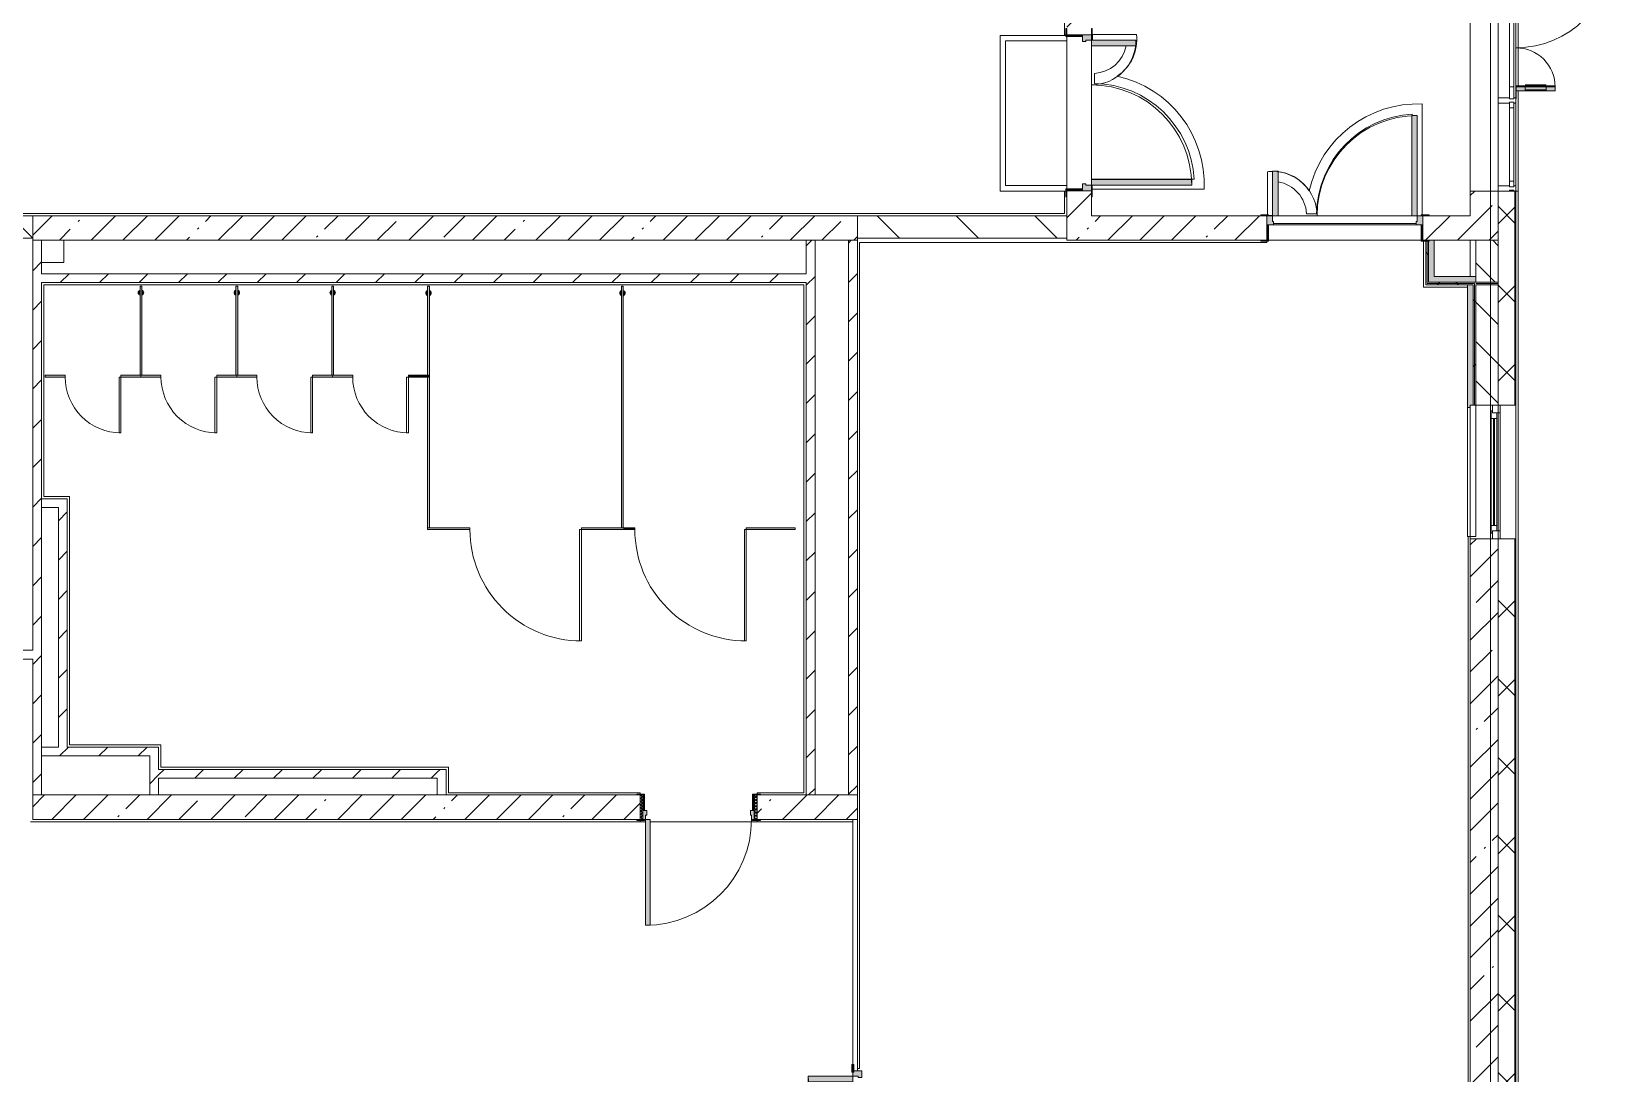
# Model space of a CAD drawing. Header units: millimetres. Extents: x -3724 to 231642, y -8553 to 29017.
# Drawn here: x 191624 to 205809, y 2900 to 12254 of the extents above; entities that cross this region are included whole.
import ezdxf

# ---------------------------------------------------------------- set-up
doc = ezdxf.new("R2010")
doc.units = ezdxf.units.MM
doc.linetypes.add('Осевая', pattern=[3175, 635, -476.25, 1587.5, -476.25])
for name, color, linetype, lineweight, true_color in [('A-DETL-GENF-5', 7, 'Continuous', 5, 0xaaaaaa), ('A-DETL-GENF-6', 7, 'Continuous', 5, 0xe2e2e2), ('A-DOOR-2', 7, 'Continuous', 5, 0xaaaaaa), ('A-DOOR-3', 7, 'Continuous', 5, 0xe2e2e2), ('A-DOOR-FRAM-3', 7, 'Continuous', 5, 0xe2e2e2), ('A-DOOR-FRAM-4', 7, 'Continuous', 5, 0xaaaaaa), ('A-FLOR-1', 7, 'Continuous', 5, 0xaaaaaa), ('A-GENM-2', 7, 'Continuous', 5, 0xe2ddcd), ('I-WALL-2', 7, 'Continuous', 9, 0xe7e7e7)]:
    doc.layers.add(name, color=color, linetype=linetype, lineweight=lineweight, true_color=true_color)
for name, color, linetype, lineweight in [('A-DOOR-4', 7, 'Continuous', 5), ('A-GENM-1', 7, 'Continuous', 5), ('A-GLAZ-2', 7, 'Continuous', 5), ('A-GLAZ-CWMG-2', 7, 'Continuous', 5), ('A-WALL', 7, 'Continuous', 9), ('A-WALL-3', 7, 'Continuous', 5), ('I-WALL-3', 7, 'Continuous', 5), ('Оси', 7, 'Continuous', 9), ('Оси-2', 7, 'Осевая', 9)]:
    doc.layers.add(name, color=color, linetype=linetype, lineweight=lineweight)
pattern_1 = [(45, (79704.28, 0), (-285.1231, 285.1231), []), (45, (79989.4, 0), (-285.1231, 285.1231), [504.031, -100.806, 16.764, -84.042])]
pattern_2 = [(45, (79704.28, 0), (-176.7767, 176.7767), [])]
pattern_3 = [(45, (79704.3, 0), (-530.33, 530.33), []), (135, (79704.3, 0), (-530.33, -530.33), [])]

# ---------------------------------------------------------------- blocks, each defined once
blk = doc.blocks.new('110_Дверь_СКБ_2Ст - Д-5_п_ Из игровой в коридор-32679362-1_3_1_птичка')
at = {"layer": 'A-DOOR-3'}
for points in [[(612, 110), (662, 110), (662, 1010), (612, 1010), (612, 907)], [(-638, 110), (-588, 110), (-591, 510), (-638, 506), (-638, 112)], [(698, -110), (712, -110), (712, 30), (698, 28)]]:
    blk.add_hatch(color=256, dxfattribs=at).paths.add_polyline_path(points)
h = blk.add_hatch(color=256, dxfattribs=at)
h.paths.add_polyline_path([(-672, 30), (-628, 30), (-628, 60), (-638, 60), (-638, 110), (-688, 110), (-688, 30)])
h.paths.add_polyline_path([(712, 30), (712, 110), (662, 109), (662, 60), (652, 60), (652, 30), (706, 30)])
at = {"layer": 'A-DOOR-FRAM-3'}
for points in [[(-681, 110), (-672, 112), (-672, 118), (-742, 118), (-742, 110), (-688, 110)], [(-672, -110), (-672, 30), (-688, 30), (-688, -110)], [(712, 110), (768, 110), (768, 118), (698, 118), (698, 110), (706, 110)], [(-672, -118), (-672, -110), (-742, -110), (-742, -118), (-688, -118)], [(698, -118), (768, -118), (763, -110), (698, -110), (698, -118)]]:
    blk.add_hatch(color=256, dxfattribs=at).paths.add_polyline_path(points)
at = {"layer": 'A-DOOR-2'}
for p, q in [((662, 1010), (612, 1010)), ((612, 1010), (612, 110)), ((662, 110), (662, 1010)), ((-638, 510), (-638, 110)), ((-588, 510), (-638, 510)), ((-588, 110), (-588, 510)), ((-638, 110), (-588, 110)), ((612, 110), (662, 110))]:
    blk.add_line(p, q, dxfattribs=at)
for centre, radius, start, end in [((662, 110), 900, 90, 180), ((-638, 110), 400, 360, 90)]:
    blk.add_arc(centre, radius, start, end, dxfattribs=at)
at = {"layer": 'A-DOOR-FRAM-4'}
for p, q in [((-672, 118), (-742, 118)), ((-742, 118), (-742, 110)), ((-742, 110), (-672, 110)), ((-638, 110), (-688, 110)), ((-688, 110), (-688, 30)), ((-688, 30), (-628, 30)), ((-672, 30), (-688, 30)), ((-688, 30), (-688, -110)), ((-672, 110), (-672, 118)), ((-672, -110), (-672, 30)), ((-638, 60), (-638, 110)), ((-628, 60), (-638, 60)), ((-628, 30), (-628, 60)), ((662, 60), (652, 60)), ((652, 60), (652, 30)), ((652, 30), (712, 30)), ((662, 110), (662, 60)), ((712, 110), (662, 110)), ((768, 118), (698, 118)), ((698, 118), (698, 110)), ((698, 110), (768, 110)), ((712, 30), (698, 30)), ((698, 30), (698, -110)), ((712, 30), (712, 110)), ((712, -110), (712, 30)), ((768, 110), (768, 118)), ((-672, -110), (-742, -110)), ((-742, -110), (-742, -118)), ((-742, -118), (-672, -118)), ((-688, -110), (-672, -110)), ((-672, -118), (-672, -110)), ((698, -110), (712, -110)), ((768, -110), (698, -110)), ((698, -110), (698, -118)), ((698, -118), (768, -118)), ((768, -118), (768, -110))]:
    blk.add_line(p, q, dxfattribs=at)
blk = doc.blocks.new('110_Дверь_СКБ_2Ст - Д-1_л_Лестничная клетка EIS60 2-32142534-1_3_1_птичка')
at = {"layer": 'A-DOOR-3'}
for points in [[(612, 1010), (612, 110), (662, 110), (662, 1010), (640, 1010)], [(-638, 510), (-638, 110), (-588, 110), (-588, 510)], [(712, 30), (697, 30), (700, -110), (712, -110), (712, 30)]]:
    blk.add_hatch(color=256, dxfattribs=at).paths.add_polyline_path(points)
h = blk.add_hatch(color=256, dxfattribs=at)
h.paths.add_polyline_path([(662, 110), (662, 60), (652, 60), (652, 30), (712, 33), (712, 110)])
h.paths.add_polyline_path([(-638, 110), (-688, 110), (-687, 30), (-628, 36), (-628, 60), (-638, 60), (-638, 105)])
at = {"layer": 'A-DOOR-FRAM-3'}
for points in [[(-696, 118), (-743, 118), (-743, 110), (-673, 110), (-673, 118), (-688, 118)], [(-673, 30), (-688, 30), (-687, -110), (-673, -110), (-673, -21)], [(728, 118), (697, 118), (697, 110), (767, 110), (767, 118), (730, 118)], [(-687, -110), (-743, -110), (-743, -118), (-673, -118), (-674, -110)], [(767, -110), (697, -110), (699, -118), (767, -118)]]:
    blk.add_hatch(color=256, dxfattribs=at).paths.add_polyline_path(points)
at = {"layer": 'A-DOOR-2'}
for p, q in [((662, 1010), (612, 1010)), ((612, 1010), (612, 110)), ((662, 110), (662, 1010)), ((-638, 510), (-638, 110)), ((-588, 510), (-638, 510)), ((-588, 110), (-588, 510)), ((-638, 110), (-588, 110)), ((612, 110), (662, 110))]:
    blk.add_line(p, q, dxfattribs=at)
for centre, radius, start, end in [((662, 110), 900, 90, 180), ((-638, 110), 400, 360, 90)]:
    blk.add_arc(centre, radius, start, end, dxfattribs=at)
at = {"layer": 'A-DOOR-FRAM-4'}
for p, q in [((-673, 118), (-743, 118)), ((-743, 118), (-743, 110)), ((-743, 110), (-673, 110)), ((-638, 110), (-688, 110)), ((-688, 110), (-688, 30)), ((-688, 30), (-628, 30)), ((-673, 30), (-688, 30)), ((-688, 30), (-688, -110)), ((-673, 110), (-673, 118)), ((-673, -110), (-673, 30)), ((-638, 60), (-638, 110)), ((-628, 60), (-638, 60)), ((-628, 30), (-628, 60)), ((662, 60), (652, 60)), ((652, 60), (652, 30)), ((652, 30), (712, 30)), ((662, 110), (662, 60)), ((712, 110), (662, 110)), ((767, 118), (697, 118)), ((697, 118), (697, 110)), ((697, 110), (767, 110)), ((712, 30), (697, 30)), ((697, 30), (697, -110)), ((712, 30), (712, 110)), ((712, -110), (712, 30)), ((767, 110), (767, 118)), ((-673, -110), (-743, -110)), ((-743, -110), (-743, -118)), ((-743, -118), (-673, -118)), ((-688, -110), (-673, -110)), ((-673, -118), (-673, -110)), ((697, -110), (712, -110)), ((767, -110), (697, -110)), ((697, -110), (697, -118)), ((697, -118), (767, -118)), ((767, -118), (767, -110))]:
    blk.add_line(p, q, dxfattribs=at)
blk = doc.blocks.new('120_Окно_СКБ_1Ст - 120_Окно_СКБ_1Ст 1200х2500_h_ с форточкой 3-24161067-1_3_1_птичка')
at = {"layer": 'A-GLAZ-2'}
for p, q in [((-600, -127), (-600, -57)), ((-600, -57), (-530, -57)), ((600, -57), (-600, -57)), ((-530, -127), (-600, -127)), ((-600, -127), (-550, -127)), ((-530, -127), (-550, -127)), ((-550, -127), (-550, -137)), ((-550, -137), (550, -137)), ((550, -137), (-550, -137)), ((-530, -57), (-530, -127)), ((530, -87), (-530, -87)), ((-530, -87), (-530, -127)), ((-480, -137), (-480, -87)), ((-480, -107), (480, -107)), ((480, -117), (-480, -117)), ((480, -137), (480, -87)), ((530, -127), (530, -57)), ((530, -57), (600, -57)), ((530, -127), (530, -87)), ((600, -127), (530, -127)), ((550, -127), (530, -127)), ((550, -127), (600, -127)), ((550, -137), (550, -127)), ((600, -57), (600, -127))]:
    blk.add_line(p, q, dxfattribs=at)
blk = doc.blocks.new('PNS_Панель прямоугольная - Нр_Стекло - 40мм-24160822-1_3_1_птичка')
at = {"layer": 'A-GLAZ-2'}
for p, q in [((-380, 0), (-380, 40)), ((-380, 40), (-330, 40)), ((-330, 40), (330, 40)), ((-330, 40), (-330, 0)), ((380, 40), (330, 40)), ((330, 40), (330, 0)), ((380, 0), (380, 40)), ((-330, 0), (-380, 0)), ((-330, 0), (330, 0)), ((330, 0), (380, 0))]:
    blk.add_line(p, q, dxfattribs=at)
blk = doc.blocks.new('Прямоугольный импост - Импост структурный с накладкой - 160мм-23689442-1_3_1_птичка')
at = {"layer": 'A-GLAZ-CWMG-2'}
for p, q in [((125081, 11610), (125081, 10870)), ((125238, 11610), (125238, 10870))]:
    blk.add_line(p, q, dxfattribs=at)
blk = doc.blocks.new('Дверь_Витражная_СКБ_2Ст - ВН-6-31912847-1_3_1_птичка')
at = {"layer": 'A-DETL-GENF-6'}
for points in [[(-643, -39), (-643, -370), (-598, -370), (-598, -20), (-643, -20)], [(562, -39), (562, -884), (607, -884), (607, -20), (562, -20)], [(607, -17), (607, -20), (705, -17)]]:
    blk.add_hatch(color=256, dxfattribs=at).paths.add_polyline_path(points)
at = {"layer": 'A-DETL-GENF-5'}
for p, q in [((-607, -20), (-715, -20)), ((-715, -20), (-607, -20)), ((-598, -20), (-643, -20)), ((-643, -370), (-643, -20)), ((-598, -20), (-643, -20)), ((-643, -20), (-643, -370)), ((-643, -100), (-598, -100)), ((-633, -290), (-633, -100)), ((-598, -370), (-598, -20)), ((-598, -370), (-598, -20)), ((-589, -290), (-589, -100)), ((553, -804), (553, -100)), ((562, -20), (607, -20)), ((562, -884), (562, -20)), ((562, -20), (562, -884)), ((607, -20), (562, -20)), ((607, -100), (562, -100)), ((597, -804), (597, -100)), ((607, -884), (607, -20)), ((607, -884), (607, -20)), ((607, -20), (715, -20)), ((607, -20), (715, -20)), ((-643, -290), (-598, -290)), ((-643, -370), (-598, -370)), ((-643, -370), (-598, -370)), ((607, -804), (562, -804)), ((607, -884), (562, -884)), ((562, -884), (607, -884))]:
    blk.add_line(p, q, dxfattribs=at)
at = {"layer": 'A-DOOR-2'}
for p, q in [((-715, 40), (-607, 40)), ((-715, 0), (-715, 40)), ((-607, 40), (-607, 0)), ((607, 40), (715, 40)), ((607, 0), (607, 40)), ((715, 40), (715, 0)), ((-607, 0), (-715, 0)), ((-607, -370), (-607, -20)), ((715, 0), (607, 0)), ((607, -884), (607, -20))]:
    blk.add_line(p, q, dxfattribs=at)
for centre, radius, start, end in [((-607, -20), 350, 270, 0), ((607, -20), 864, 180, 270)]:
    blk.add_arc(centre, radius, start, end, dxfattribs=at)
blk = doc.blocks.new('Прямоугольный импост - Импост структурный с накладкой - 160мм-23689444-1_3_1_птичка')
at = {"layer": 'A-GLAZ-CWMG-2'}
for p, q in [((125081, 13070), (125081, 11660)), ((125238, 13070), (125238, 11660)), ((125181, 12972), (125181, 11758)), ((125221, 12972), (125221, 11758))]:
    blk.add_line(p, q, dxfattribs=at)
blk = doc.blocks.new('Прямоугольный импост - Импост структурный с накладкой - 160мм-22960522-1_3_1_птичка')
at = {"layer": 'A-GLAZ-CWMG-2'}
for p, q in [((-25, 0), (-25, 17)), ((-25, 17), (25, 17)), ((25, 17), (25, 0)), ((-25, -140), (-25, -40)), ((25, -140), (-25, -140)), ((25, -40), (25, -140))]:
    blk.add_line(p, q, dxfattribs=at)
blk = doc.blocks.new('Прямоугольный импост - Импост структурный с накладкой - 160мм-18691766-1_3_1_птичка')
at = {"layer": 'A-GLAZ-CWMG-2'}
for p, q in [((0, 17), (-50, 17)), ((-50, 17), (-50, 0)), ((-10, -40), (-10, 0)), ((-10, 0), (0, 0)), ((0, 0), (0, 17)), ((-50, -40), (-50, -140)), ((-50, -140), (0, -140)), ((0, -40), (-10, -40)), ((0, -140), (0, -40))]:
    blk.add_line(p, q, dxfattribs=at)
blk = doc.blocks.new('110_Дверь_СКБ_2Ст - Д-5_п__в составе перегородки _не входит в спец__-32680960-1_3_1_птичка')
at = {"layer": 'A-DOOR-3'}
for points in [[(-638, 0), (-588, 0), (-588, 901), (-638, 901), (-638, 40)], [(612, 401), (612, 0), (662, 0), (662, 401)]]:
    blk.add_hatch(color=256, dxfattribs=at).paths.add_polyline_path(points)
h = blk.add_hatch(color=256, dxfattribs=at)
h.paths.add_polyline_path([(-688, 0), (-688, -79), (-628, -79), (-628, -49), (-638, -49), (-638, 0)])
h.paths.add_polyline_path([(652, -59), (652, -79), (712, -79), (712, 0), (662, 0), (662, -49), (652, -49)])
at = {"layer": 'A-DOOR-FRAM-3'}
for points in [[(-743, 0), (-672, 0), (-672, 8), (-743, 3)], [(698, 0), (768, 0), (768, 8), (698, 8)], [(-743, -9), (-688, -9), (-688, -1), (-743, -1)], [(712, -9), (768, -9), (768, -1), (712, -1)]]:
    blk.add_hatch(color=256, dxfattribs=at).paths.add_polyline_path(points)
at = {"layer": 'A-DOOR-2'}
for p, q in [((-638, 901), (-638, 0)), ((-588, 901), (-638, 901)), ((-588, 0), (-588, 901)), ((662, 401), (612, 401)), ((612, 401), (612, 0)), ((662, 0), (662, 401)), ((-638, 0), (-588, 0)), ((612, 0), (662, 0))]:
    blk.add_line(p, q, dxfattribs=at)
for centre, radius, start, end in [((-638, 0), 900, 0, 90), ((662, 0), 400, 90, 180)]:
    blk.add_arc(centre, radius, start, end, dxfattribs=at)
at = {"layer": 'A-DOOR-FRAM-4'}
for p, q in [((-672, 8), (-743, 8)), ((-743, 8), (-743, 0)), ((-743, 0), (-672, 0)), ((-638, 0), (-688, 0)), ((-688, 0), (-688, -79)), ((-672, 0), (-688, 0)), ((-688, 0), (-688, -1)), ((-672, 0), (-672, 8)), ((-672, -1), (-672, 0)), ((-638, -49), (-638, 0)), ((662, 0), (662, -49)), ((712, 0), (662, 0)), ((768, 8), (698, 8)), ((698, 8), (698, 0)), ((712, 0), (698, 0)), ((698, 0), (698, -1)), ((698, 0), (768, 0)), ((712, -79), (712, 0)), ((712, -1), (712, 0)), ((768, 0), (768, 8)), ((-672, -1), (-743, -1)), ((-743, -1), (-743, -9)), ((-743, -9), (-672, -9)), ((-688, -79), (-628, -79)), ((-688, -1), (-672, -1)), ((-672, -9), (-672, -1)), ((-628, -49), (-638, -49)), ((-628, -79), (-628, -49)), ((662, -49), (652, -49)), ((652, -49), (652, -79)), ((652, -79), (712, -79)), ((698, -1), (712, -1)), ((768, -1), (698, -1)), ((698, -1), (698, -9)), ((698, -9), (768, -9)), ((768, -9), (768, -1))]:
    blk.add_line(p, q, dxfattribs=at)
blk = doc.blocks.new('110_Дверь_СКБ_1Ст_Внутренняя1 - Д-7а_л__950x2100h_Туалет-V269-1_3_1_птичка')
at = {"layer": 'A-DOOR-2'}
h = blk.add_hatch(dxfattribs=at)
h.set_pattern_fill('FP_140', color=256, style=0, pattern_type=2)
h.set_pattern_definition([(135, (1776.41, 174.685), (-14.14214, -14.14214), []), (225, (1776.41, 174.685), (14.14214, -14.14214), [])])
h.paths.add_polyline_path([(537.5, 110), (512.5, 110), (512.5, -110), (537.5, -110)])
at = {"layer": 'A-DOOR-3'}
h = blk.add_hatch(color=256, dxfattribs=at)
h.paths.add_polyline_path([(487.5, 110), (487.5, 70), (477.5, 70), (477.5, 30), (512.5, 30), (512.5, 110), (497.5, 110)])
h.paths.add_polyline_path([(-472.5, 110), (-487.5, 110), (-483, 30), (-452.5, 30.3), (-452.5, 70), (-462.5, 70), (-462.5, 110)])
at = {"layer": 'A-DOOR-FRAM-3'}
for points in [[(447.5, 1060), (447.5, 110), (487.5, 112), (487.5, 1060)], [(-512.5, 118), (-542.5, 118), (-542.5, 110), (-472.5, 110), (-472.5, 118), (-492.5, 118)], [(-487.5, 30), (-487.5, -110), (-472.5, -110), (-472.5, 30), (-483, 30)], [(567.5, 118), (497.5, 118), (497.5, 110), (567.5, 110)], [(497.5, 30), (497.5, -110), (512.5, -110), (512.5, 30)], [(-542.5, -110), (-542.5, -118), (-472.5, -118), (-472.5, -110), (-512.5, -110)], [(567.5, -110), (497.5, -110), (497.5, -118), (567.5, -118)]]:
    blk.add_hatch(color=256, dxfattribs=at).paths.add_polyline_path(points)
at = {"layer": 'A-DOOR-FRAM-4'}
h = blk.add_hatch(dxfattribs=at)
h.set_pattern_fill('FP_141', color=256, style=0, pattern_type=2)
h.set_pattern_definition([(45, (-346.384, 174.685), (-14.1421, 14.1421), []), (135, (-346.384, 174.685), (-14.1421, -14.1421), [])])
h.paths.add_polyline_path([(-512.5, 110), (-512.5, -110), (-487.5, -110), (-487.5, 110)])
at = {"layer": 'A-DOOR-2'}
for p, q in [((487.5, 1060), (447.5, 1060)), ((447.5, 1060), (447.5, 110)), ((487.5, 110), (487.5, 1060)), ((447.5, 110), (487.5, 110))]:
    blk.add_line(p, q, dxfattribs=at)
blk.add_arc((487.5, 110), 950, 90, 180, dxfattribs=at)
at = {"layer": 'A-DOOR-FRAM-4'}
for p, q in [((-472.5, 118), (-542.5, 118)), ((-542.5, 118), (-542.5, 110)), ((-542.5, 110), (-472.5, 110)), ((-487.5, 110), (-512.5, 110)), ((-512.5, 110), (-512.5, -110)), ((-462.5, 110), (-487.5, 110)), ((-487.5, 110), (-487.5, 30)), ((-487.5, -110), (-487.5, 110)), ((-472.5, 110), (-487.5, 110)), ((-487.5, 110), (-487.5, 109)), ((-487.5, 109), (-472.5, 109)), ((-487.5, 30), (-452.5, 30)), ((-472.5, 30), (-487.5, 30)), ((-487.5, 30), (-487.5, -110)), ((-472.5, 110), (-472.5, 118)), ((-472.5, 109), (-472.5, 110)), ((-472.5, -110), (-472.5, 30)), ((-462.5, 70), (-462.5, 110)), ((-452.5, 70), (-462.5, 70)), ((-452.5, 30), (-452.5, 70)), ((487.5, 70), (477.5, 70)), ((477.5, 70), (477.5, 30)), ((477.5, 30), (512.5, 30)), ((487.5, 110), (487.5, 70)), ((512.5, 110), (487.5, 110)), ((567.5, 118), (497.5, 118)), ((497.5, 118), (497.5, 110)), ((512.5, 110), (497.5, 110)), ((497.5, 110), (497.5, 109)), ((497.5, 110), (567.5, 110)), ((497.5, 109), (512.5, 109)), ((512.5, 30), (497.5, 30)), ((497.5, 30), (497.5, -110)), ((512.5, 30), (512.5, 110)), ((537.5, 110), (512.5, 110)), ((512.5, 110), (512.5, -110)), ((512.5, 109), (512.5, 110)), ((512.5, -110), (512.5, 30)), ((537.5, -110), (537.5, 110)), ((567.5, 110), (567.5, 118)), ((-472.5, -110), (-542.5, -110)), ((-542.5, -110), (-542.5, -118)), ((-542.5, -118), (-472.5, -118)), ((-512.5, -110), (-487.5, -110)), ((-487.5, -110), (-472.5, -110)), ((-472.5, -118), (-472.5, -110)), ((497.5, -110), (512.5, -110)), ((567.5, -110), (497.5, -110)), ((497.5, -110), (497.5, -118)), ((497.5, -118), (567.5, -118)), ((512.5, -110), (537.5, -110)), ((567.5, -118), (567.5, -110))]:
    blk.add_line(p, q, dxfattribs=at)
blk = doc.blocks.new('131_Сантехническая перегородка_Дверь 5 - СД-1-30835617-1_3_1_птичка')
at = {"layer": 'A-GENM-2'}
for points in [[(250, 8), (70, 8), (70, -8), (250, -8)], [(750, 8), (750, -8), (930, -8), (930, 8), (839, 8)]]:
    blk.add_hatch(color=256, dxfattribs=at).paths.add_polyline_path(points)
at = {"layer": 'A-DOOR-4'}
for p, q in [((266, 508), (250, 508)), ((250, 8), (250, 508)), ((266, 8), (266, 508)), ((266, 8), (250, 8))]:
    blk.add_line(p, q, dxfattribs=at)
blk.add_arc((250, 8), 500, 360, 90, dxfattribs=at)
at = {"layer": 'A-GENM-1'}
for p, q in [((250, 8), (70, 8)), ((70, 8), (70, -8)), ((250, -8), (250, 8)), ((930, 8), (750, 8)), ((750, 8), (750, -8)), ((930, -8), (930, 8)), ((70, -8), (250, -8)), ((750, -8), (930, -8))]:
    blk.add_line(p, q, dxfattribs=at)
blk = doc.blocks.new('131_Сантехническая перегородка_Дверь 5 - СД-1-V270-1_3_1_птичка')
at = {"layer": 'A-GENM-2'}
for points in [[(250, 8), (78, 8), (78, -8), (250, -8)], [(922, 8), (750, 8), (750, -8), (930, -8), (930, 8)]]:
    blk.add_hatch(color=256, dxfattribs=at).paths.add_polyline_path(points)
at = {"layer": 'A-DOOR-4'}
for p, q in [((266, 508), (250, 508)), ((250, 8), (250, 508)), ((266, 8), (266, 508)), ((266, 8), (250, 8))]:
    blk.add_line(p, q, dxfattribs=at)
blk.add_arc((250, 8), 500, 360, 90, dxfattribs=at)
at = {"layer": 'A-GENM-1'}
for p, q in [((250, 8), (70, 8)), ((70, 8), (70, -8)), ((250, -8), (250, 8)), ((930, 8), (750, 8)), ((750, 8), (750, -8)), ((930, -8), (930, 8)), ((70, -8), (250, -8)), ((750, -8), (930, -8))]:
    blk.add_line(p, q, dxfattribs=at)
blk = doc.blocks.new('131_Сантехническая перегородка 6 - СП-1-30839354-1_3_1_птичка')
at = {"layer": 'A-GENM-2'}
blk.add_hatch(color=256, dxfattribs=at).paths.add_polyline_path([(800, 8), (0, 8), (0, -8), (800, -8)])
at = {"layer": 'A-GENM-1'}
for p, q in [((800, 8), (0, 8)), ((0, 8), (0, -8)), ((800, -8), (800, 8)), ((0, -8), (800, -8))]:
    blk.add_line(p, q, dxfattribs=at)
at = {"layer": 'A-GENM-1', "flags": 128}
for points in [[(71, 8), (71, 9), (71, 9), (70, 9), (70, 10), (70, 10), (69, 11), (69, 11), (68, 12), (68, 12), (67, 12), (67, 13), (66, 13), (66, 13), (65, 14), (65, 14), (64, 14), (64, 14), (63, 14), (62, 15), (62, 15), (61, 15), (61, 15), (60, 15), (59, 15), (59, 15), (58, 15), (58, 15), (57, 15), (56, 15), (56, 15), (55, 15), (55, 15), (54, 14), (54, 14), (53, 14), (52, 14), (52, 13), (51, 13), (51, 13), (50, 13), (50, 12), (49, 12), (49, 11), (48, 11), (48, 11), (48, 10), (47, 10), (47, 9), (46, 9), (46, 8), (46, 8)], [(46, -8), (46, -9), (47, -9), (47, -9), (47, -10), (48, -10), (48, -11), (49, -11), (49, -12), (50, -12), (50, -12), (51, -13), (51, -13), (52, -13), (52, -14), (53, -14), (53, -14), (54, -14), (54, -14), (55, -15), (56, -15), (56, -15), (57, -15), (57, -15), (58, -15), (59, -15), (59, -15), (60, -15), (60, -15), (61, -15), (62, -15), (62, -15), (63, -15), (63, -14), (64, -14), (64, -14), (65, -14), (66, -13), (66, -13), (67, -13), (67, -13), (68, -12), (68, -12), (69, -11), (69, -11), (69, -11), (70, -10), (70, -10), (71, -9), (71, -9), (71, -8), (71, -8)]]:
    blk.add_lwpolyline(points, dxfattribs=at)
at = {"layer": 'A-GENM-1'}
for radius, start, end in [(24.6, 19.9113, 160.0887), (17.6, 45, 135), (17.6, 45, 135), (15.1, 45, 135), (24.6, 199.9113, 340.0887), (17.6, 225, 315), (17.6, 225, 315), (15.1, 225, 315)]:
    blk.add_arc((59, 0), radius, start, end, dxfattribs=at)
blk = doc.blocks.new('131_Сантехническая перегородка 7 - СП-1-30858579-1_3_1_птичка')
at = {"layer": 'A-GENM-2'}
blk.add_hatch(color=256, dxfattribs=at).paths.add_polyline_path([(2166, 8), (-4, 8), (-4, -8), (2166, -8)])
at = {"layer": 'A-GENM-1'}
for p, q in [((2166, 8), (-4, 8)), ((-4, 8), (-4, -8)), ((2166, -8), (2166, 8)), ((-4, -8), (2166, -8))]:
    blk.add_line(p, q, dxfattribs=at)
at = {"layer": 'A-GENM-1', "flags": 128}
for points in [[(71, 8), (71, 9), (71, 9), (70, 9), (70, 10), (70, 10), (69, 11), (69, 11), (68, 12), (68, 12), (67, 12), (67, 13), (66, 13), (66, 13), (65, 14), (65, 14), (64, 14), (64, 14), (63, 14), (62, 15), (62, 15), (61, 15), (61, 15), (60, 15), (59, 15), (59, 15), (58, 15), (58, 15), (57, 15), (56, 15), (56, 15), (55, 15), (55, 15), (54, 14), (54, 14), (53, 14), (52, 14), (52, 13), (51, 13), (51, 13), (50, 13), (50, 12), (49, 12), (49, 11), (48, 11), (48, 11), (48, 10), (47, 10), (47, 9), (46, 9), (46, 8), (46, 8)], [(46, -8), (46, -9), (47, -9), (47, -9), (47, -10), (48, -10), (48, -11), (49, -11), (49, -12), (50, -12), (50, -12), (51, -13), (51, -13), (52, -13), (52, -14), (53, -14), (53, -14), (54, -14), (54, -14), (55, -15), (56, -15), (56, -15), (57, -15), (57, -15), (58, -15), (59, -15), (59, -15), (60, -15), (60, -15), (61, -15), (62, -15), (62, -15), (63, -15), (63, -14), (64, -14), (64, -14), (65, -14), (66, -13), (66, -13), (67, -13), (67, -13), (68, -12), (68, -12), (69, -11), (69, -11), (69, -11), (70, -10), (70, -10), (71, -9), (71, -9), (71, -8), (71, -8)]]:
    blk.add_lwpolyline(points, dxfattribs=at)
at = {"layer": 'A-GENM-1'}
for radius, start, end in [(24.6, 19.9113, 160.0887), (17.6, 45, 135), (17.6, 45, 135), (15.1, 45, 135), (24.6, 199.9113, 340.0887), (17.6, 225, 315), (17.6, 225, 315), (15.1, 225, 315)]:
    blk.add_arc((59, 0), radius, start, end, dxfattribs=at)
blk = doc.blocks.new('131_Сантехническая перегородка_Дверь МГН - СД-1-30883454-1_3_1_птичка')
at = {"layer": 'A-GENM-2'}
for points in [[(-350.5, 8), (-370, 8), (-366.5, -8), (10, -8), (10, 8), (-335.4, 8)], [(1390, 8), (1010, 8), (1010, -8), (1390, -8)]]:
    blk.add_hatch(color=256, dxfattribs=at).paths.add_polyline_path(points)
at = {"layer": 'A-DOOR-4'}
for p, q in [((10, 1008), (26, 1008)), ((10, 8), (10, 1008)), ((26, 8), (26, 1008)), ((10, 8), (26, 8))]:
    blk.add_line(p, q, dxfattribs=at)
blk.add_arc((10, 8), 1000, 360, 90, dxfattribs=at)
at = {"layer": 'A-GENM-1'}
for p, q in [((10, 8), (-370, 8)), ((-370, 8), (-370, -8)), ((10, -8), (10, 8)), ((1390, 8), (1010, 8)), ((1010, 8), (1010, -8)), ((1390, -8), (1390, 8)), ((-370, -8), (10, -8)), ((1010, -8), (1390, -8))]:
    blk.add_line(p, q, dxfattribs=at)
blk = doc.blocks.new('131_Сантехническая перегородка_Дверь МГН 2 - СД-1-30897608-1_3_1_птичка')
at = {"layer": 'A-GENM-2'}
for points in [[(-270, 8), (-430, 8), (-430, -8), (10, -8), (10, 8)], [(1010, 8), (1010, -8), (1110, -8), (1110, 8)]]:
    blk.add_hatch(color=256, dxfattribs=at).paths.add_polyline_path(points)
at = {"layer": 'A-DOOR-4'}
for p, q in [((10, 1008), (26, 1008)), ((10, 8), (10, 1008)), ((26, 8), (26, 1008)), ((10, 8), (26, 8))]:
    blk.add_line(p, q, dxfattribs=at)
blk.add_arc((10, 8), 1000, 360, 90, dxfattribs=at)
at = {"layer": 'A-GENM-1'}
for p, q in [((10, 8), (-430, 8)), ((-430, 8), (-430, -8)), ((10, -8), (10, 8)), ((1110, 8), (1010, 8)), ((1010, 8), (1010, -8)), ((1110, -8), (1110, 8)), ((-430, -8), (10, -8)), ((1010, -8), (1110, -8))]:
    blk.add_line(p, q, dxfattribs=at)

msp = doc.modelspace()

# ---------------------------------------------------------------- hatches: boundary and pattern name
at = {"layer": 'A-WALL-3'}
h = msp.add_hatch(dxfattribs=at)
h.set_pattern_fill('FP_137', color=256, style=0, pattern_type=2)
h.set_pattern_definition([(45, (79704.3, 0), (-353.5534, 353.5534), []), (135, (79704.3, 0), (-353.5534, -353.5534), [])])
h.paths.add_polyline_path([(204934.3, -250), (204934.3, 7700), (204784.3, 7700), (204784.3, -250), (204894.3, -250)])
h.paths.add_polyline_path([(204932.6, 8900), (204934.3, 8900), (204934.3, 10820), (204784.3, 10820), (204784.3, 8900), (204894.3, 8900)])
h.paths.add_polyline_path([(204934.3, 13120), (204934.3, 13670), (204784.3, 13670), (204784.3, 13120), (204894.3, 13120)])
h.paths.add_polyline_path([(204934.3, 15220), (204934.3, 21550), (204784.3, 21550), (204784.3, 15220), (204894.3, 15220)])
h = msp.add_hatch(dxfattribs=at)
h.set_pattern_fill('FP_119', color=256, style=0, pattern_type=2)
h.set_pattern_definition([(135, (79704.28, 0), (-176.7767, -176.7767), [])])
h.paths.add_polyline_path([(204584.3, 8900), (204784.3, 8900), (204784.3, 9980), (204584.3, 9980), (204584.3, 9049.8)])
h.paths.add_polyline_path([(204656.4, 10005), (204784.3, 10005), (204784.3, 10380), (204584.3, 10380), (204584.3, 10005), (204617.2, 10005)])
at = {"layer": 'I-WALL-2'}
for points in [[(204159.3, 10005), (204209.3, 10005), (204209.3, 10380), (204164.3, 10380), (204159.3, 10223.6)], [(204509.3, 10005), (204584.3, 10005), (204581.2, 10055), (204209.3, 10055), (204209.3, 10005)], [(204514.3, 8879.5), (204534.3, 8879.5), (204534.3, 8900), (204559.3, 8900), (204559.3, 9980), (204509.3, 9980), (204509.3, 8879.5)]]:
    msp.add_hatch(color=256, dxfattribs=at).paths.add_polyline_path(points)
at = {"layer": 'I-WALL-3'}
h = msp.add_hatch(dxfattribs=at)
h.set_pattern_fill('FP_118', color=256, style=0, pattern_type=2)
h.set_pattern_definition(pattern_1)
h.paths.add_polyline_path([(204762, 10600), (204784.3, 10600), (204784.3, 10820), (204534.3, 10820), (204534.3, 10600), (204617.2, 10600)])
h.paths.add_polyline_path([(204784.3, 13120), (204784.3, 13670), (204534.3, 13670), (204534.3, 13120), (204617.2, 13120)])
h.paths.add_polyline_path([(204534.3, 15220), (204784.3, 15220), (204784.3, 21400), (204534.3, 21400), (204534.3, 15550)])
h = msp.add_hatch(dxfattribs=at)
h.set_pattern_fill('FP_118', color=256, style=0, pattern_type=2)
h.set_pattern_definition(pattern_1)
h.paths.add_polyline_path([(201134.3, 10380), (201134.3, 10825), (200914.3, 10825), (200914.3, 10380)])
h.paths.add_polyline_path([(200914.3, 12225), (201134.3, 12225), (201134.3, 13400), (200914.3, 13400), (200914.3, 12280)])
h.paths.add_polyline_path([(201096.8, 13900), (201134.3, 13900), (201134.3, 18600), (200914.3, 18600), (200914.3, 13900), (201032.8, 13900)])
h = msp.add_hatch(dxfattribs=at)
h.set_pattern_fill('FP_136', color=256, style=0, pattern_type=2)
h.set_pattern_definition([(135, (79704.3, 0), (-353.5534, -353.5534), [])])
h.paths.add_polyline_path([(199054.3, 10400), (200914.3, 10400), (200914.3, 10600), (199034.3, 10600), (199034.3, 10400)])
h.paths.add_polyline_path([(191634.3, 10400), (191634.3, 10600), (190884.3, 10600), (190889.2, 10400), (191614.3, 10400)])
h.paths.add_polyline_path([(188809.3, 10400), (189934.3, 10400), (189931.3, 10600), (188809.3, 10600), (188809.3, 10520)])
h.paths.add_polyline_path([(187054.3, 10400), (187409.3, 10400), (187409.3, 10600), (187054.3, 10600)])
h = msp.add_hatch(dxfattribs=at)
h.set_pattern_fill('FP_118', color=256, style=0, pattern_type=2)
h.set_pattern_definition(pattern_1)
h.paths.add_polyline_path([(191723.5, 10380), (199034.3, 10380), (199034.3, 10600), (191634.3, 10600), (191634.3, 10380), (191714.3, 10380)])
h = msp.add_hatch(dxfattribs=at)
h.set_pattern_fill('FP_118', color=256, style=0, pattern_type=2)
h.set_pattern_definition(pattern_1)
h.paths.add_polyline_path([(204784.3, 10380), (204784.3, 10600), (204109.3, 10600), (204114.3, 10380), (204634.3, 10380)])
h.paths.add_polyline_path([(201976.8, 10380), (202709.3, 10380), (202709.3, 10600), (201134.3, 10600), (201134.3, 10380), (201961.2, 10380)])
h = msp.add_hatch(dxfattribs=at)
h.set_pattern_fill('FP_135', color=256, style=0, pattern_type=2)
h.set_pattern_definition(pattern_2)
h.paths.add_polyline_path([(191714.3, 5400), (191714.3, 10380), (191634.3, 10380), (191634.3, 5400)])
h = msp.add_hatch(dxfattribs=at)
h.set_pattern_fill('FP_135', color=256, style=0, pattern_type=2)
h.set_pattern_definition(pattern_2)
h.paths.add_polyline_path([(198654.3, 5400), (198654.3, 10380), (198574.3, 10380), (198574.3, 5400)])
h = msp.add_hatch(dxfattribs=at)
h.set_pattern_fill('FP_135', color=256, style=0, pattern_type=2)
h.set_pattern_definition(pattern_2)
h.paths.add_polyline_path([(198954.3, 5400), (199034.3, 5400), (199034.3, 10380), (198954.3, 10380), (198954.3, 5528.4)])
h = msp.add_hatch(dxfattribs=at)
h.set_pattern_fill('FP_215', color=256, style=0, pattern_type=2)
h.set_pattern_definition(pattern_3)
h.paths.add_polyline_path([(204134.3, 9980), (204146.8, 9980), (204146.8, 10372), (204134.3, 10372), (204134.3, 10055)])
h = msp.add_hatch(dxfattribs=at)
h.set_pattern_fill('FP_215', color=256, style=0, pattern_type=2)
h.set_pattern_definition(pattern_3)
h.paths.add_polyline_path([(204146.8, 9992.5), (204159.3, 9992.5), (204159.3, 10372), (204146.8, 10372), (204146.8, 10055)])
h = msp.add_hatch(dxfattribs=at)
h.set_pattern_fill('FP_135', color=256, style=0, pattern_type=2)
h.set_pattern_definition(pattern_2)
h.paths.add_polyline_path([(191964.3, 10000), (198574.3, 10000), (198574.3, 10080), (191714.3, 10080), (191714.3, 10000), (191943.1, 10000)])
h = msp.add_hatch(dxfattribs=at)
h.set_pattern_fill('FP_215', color=256, style=0, pattern_type=2)
h.set_pattern_definition(pattern_3)
h.paths.add_polyline_path([(204546.2, 9980), (204571.8, 9980), (204571.8, 9992.5), (204146.8, 9992.5), (204146.8, 9980), (204534.3, 9980)])
h.paths.add_polyline_path([(204784.3, 9980), (204784.3, 9992.5), (204584.3, 9992.5), (204584.3, 9980), (204647.9, 9980)])
h = msp.add_hatch(dxfattribs=at)
h.set_pattern_fill('FP_215', color=256, style=0, pattern_type=2)
h.set_pattern_definition(pattern_3)
h.paths.add_polyline_path([(204784.3, 9992.5), (204784.3, 10005), (204159.3, 10005), (204159.3, 9992.5), (204652.2, 9992.5)])
h = msp.add_hatch(dxfattribs=at)
h.set_pattern_fill('FP_215', color=256, style=0, pattern_type=2)
h.set_pattern_definition(pattern_3)
h.paths.add_polyline_path([(204571.8, 8900), (204571.8, 9980), (204559.3, 9980), (204559.3, 8900)])
h = msp.add_hatch(dxfattribs=at)
h.set_pattern_fill('FP_215', color=256, style=0, pattern_type=2)
h.set_pattern_definition(pattern_3)
h.paths.add_polyline_path([(204571.8, 8900), (204584.3, 8900), (204584.3, 9992.5), (204571.8, 9992.5), (204571.8, 9049.8)])
h = msp.add_hatch(dxfattribs=at)
h.set_pattern_fill('FP_135', color=256, style=0, pattern_type=2)
h.set_pattern_definition(pattern_2)
h.paths.add_polyline_path([(191864.3, 5830), (191944.3, 5830), (191944.3, 7980), (191864.3, 7980), (191864.3, 6700)])
h = msp.add_hatch(dxfattribs=at)
h.set_pattern_fill('FP_118', color=256, style=0, pattern_type=2)
h.set_pattern_definition(pattern_1)
h.paths.add_polyline_path([(204617.2, -100), (204784.3, -100), (204784.3, 7700), (204534.3, 7700), (204534.3, -100)])
h = msp.add_hatch(dxfattribs=at)
h.set_pattern_fill('FP_135', color=256, style=0, pattern_type=2)
h.set_pattern_definition(pattern_2)
h.paths.add_polyline_path([(189954.3, 6620), (189984.3, 6620), (189984.3, 6700), (189454.3, 6700), (189454.3, 6620), (189934.3, 6620)])
h.paths.add_polyline_path([(190934.3, 6620), (191634.3, 6620), (191634.3, 6700), (190934.3, 6700)])
h = msp.add_hatch(dxfattribs=at)
h.set_pattern_fill('FP_135', color=256, style=0, pattern_type=2)
h.set_pattern_definition(pattern_2)
h.paths.add_polyline_path([(192684.3, 5750), (192684.3, 5830), (191714.3, 5830), (191714.3, 5750), (192031.6, 5750)])
h = msp.add_hatch(dxfattribs=at)
h.set_pattern_fill('FP_135', color=256, style=0, pattern_type=2)
h.set_pattern_definition(pattern_2)
h.paths.add_polyline_path([(192684.3, 5400), (192764.3, 5400), (192764.3, 5830), (192684.3, 5830), (192684.3, 5528.4)])
h = msp.add_hatch(dxfattribs=at)
h.set_pattern_fill('FP_135', color=256, style=0, pattern_type=2)
h.set_pattern_definition(pattern_2)
h.paths.add_polyline_path([(192764.3, 5550), (195264.3, 5550), (195264.3, 5630), (192764.3, 5630)])
h = msp.add_hatch(dxfattribs=at)
h.set_pattern_fill('FP_135', color=256, style=0, pattern_type=2)
h.set_pattern_definition(pattern_2)
h.paths.add_polyline_path([(195344.3, 5400), (195344.3, 5630), (195264.3, 5630), (195264.3, 5400)])
h = msp.add_hatch(dxfattribs=at)
h.set_pattern_fill('FP_118', color=256, style=0, pattern_type=2)
h.set_pattern_definition(pattern_1)
h.paths.add_polyline_path([(198554.3, 5180), (199034.3, 5180), (199034.3, 5400), (198134.3, 5400), (198134.3, 5180), (198324.4, 5180)])
h.paths.add_polyline_path([(192594.3, 5180), (197084.3, 5180), (197084.3, 5400), (191634.3, 5400), (191634.3, 5180), (192214.3, 5180)])

# ---------------------------------------------------------------- linework, layer by layer
at = {"layer": 'A-FLOR-1'}
for p, q in [((200894.3, 12225), (200894.3, 12430)), ((200314.3, 12220), (200314.3, 10821.3)), ((200906.3, 12220), (200314.3, 12220)), ((200906.3, 12225), (200894.3, 12225)), ((200914.3, 12170), (200914.3, 12210)), ((201539.2, 12227.4), (201144.8, 12227.4)), ((201144.8, 12227.4), (201144.8, 12175)), ((200364.3, 10871.3), (200364.3, 12170)), ((200364.3, 12170), (200914.3, 12170)), ((201161.8, 11878.7), (201161.8, 11788.3)), ((204013, 11513.1), (204013, 11500)), ((204103, 10608), (204103, 11603.8)), ((202056.3, 10929.8), (201141.8, 10929.8)), ((202715.4, 10996), (202715.4, 10608)), ((200314.3, 10821.3), (200906.3, 10821.3)), ((200914.3, 10871.3), (200364.3, 10871.3)), ((200894.3, 10620), (200894.3, 10821.3)), ((200914.3, 10840), (200914.3, 10871.3)), ((201141.8, 10875), (201141.8, 10840)), ((201142.3, 10839.8), (202147, 10839.8)), ((190884.3, 10620), (200894.3, 10620)), ((202724.3, 10601.5), (202759.3, 10601.5)), ((202769.3, 10530), (204049.3, 10530)), ((204049.3, 10520), (202769.3, 10520)), ((203064.1, 10618.5), (203154.5, 10618.5)), ((204013, 10598.5), (204059.3, 10598.5)), ((191914.3, 10380), (191914.3, 10180)), ((202709.3, 10360), (199054.3, 10360)), ((199054.3, 10360), (199054.3, 2945)), ((202709.3, 10372), (202709.3, 10360)), ((204114.3, 9960), (204114.3, 10372)), ((191914.3, 10180), (191714.3, 10180)), ((198554.3, 9980), (191734.3, 9980)), ((191734.3, 9980), (191734.3, 8080)), ((198554.3, 5420), (198554.3, 9980)), ((204509.7, 9960), (204114.3, 9960)), ((191734.3, 8080), (191964.3, 8080)), ((191964.3, 8080), (191964.3, 5850)), ((204514.3, 170), (204514.3, 7721)), ((191964.3, 5850), (192784.3, 5850)), ((192784.3, 5850), (192784.3, 5650)), ((192784.3, 5650), (195364.3, 5650)), ((195364.3, 5650), (195364.3, 5420)), ((195364.3, 5420), (197084.3, 5420)), ((197084.3, 5420), (197084.3, 5408)), ((198134.3, 5408), (198134.3, 5420)), ((198134.3, 5420), (198554.3, 5420)), ((197134.3, 5160), (191614.3, 5160)), ((197084.3, 5172), (197084.3, 5160)), ((198994.3, 5160), (197174.3, 5160)), ((198134.3, 5160), (198134.3, 5172)), ((199054.3, 2945), (199033.9, 2945))]:
    msp.add_line(p, q, dxfattribs=at)
for centre, radius, start, end in [((201147.8, 12182.4), 394, 303.62195, 6.55825), ((201147.8, 12182.4), 304, 272.63955, 349.07682), ((201147.8, 10878.4), 910, 3.23752, 89.11849), ((201147.8, 10878.4), 1000, 357.78741, 77.3989), ((204064.4, 10604.5), 1000, 87.78741, 167.3989), ((204064.4, 10604.5), 910, 93.23752, 179.11849), ((202760.4, 10604.5), 394, 90.17146, 96.55825), ((202760.4, 10604.5), 394, 33.62195, 82.85688), ((202760.4, 10604.5), 304, 2.63955, 80.73873)]:
    msp.add_arc(centre, radius, start, end, dxfattribs=at)
at = {"layer": 'A-WALL'}
for p, q in [((204784.3, 10820), (204784.3, 10600)), ((204934.3, 8900), (204934.3, 10820)), ((204937.3, 8900), (204937.3, 10820)), ((191634.3, 10600), (191634.3, 10400)), ((199034.3, 10400), (199034.3, 10600)), ((200914.3, 10400), (200914.3, 10600)), ((204146.8, 9992.5), (204146.8, 10372)), ((204159.3, 10005), (204159.3, 10372)), ((204784.3, 10380), (204584.3, 10380)), ((204784.3, 8900), (204784.3, 10380)), ((204571.8, 9992.5), (204146.8, 9992.5)), ((204784.3, 10005), (204159.3, 10005)), ((204559.3, 9980), (204509.3, 9980)), ((204559.3, 8900), (204559.3, 9980)), ((204571.8, 8900), (204571.8, 9992.5)), ((204584.3, 10005), (204584.3, 10055)), ((204584.3, 9992.5), (204784.3, 9992.5)), ((204584.3, 9980), (204584.3, 8900)), ((204584.3, 9980), (204784.3, 9980)), ((204934.3, -250), (204934.3, 7700)), ((204937.3, -253), (204937.3, 7700)), ((191634.3, 5400), (191714.3, 5400)), ((198574.3, 5400), (198654.3, 5400)), ((198954.3, 5400), (199034.3, 5400)), ((199034.3, 5180), (198994.3, 5180))]:
    msp.add_line(p, q, dxfattribs=at)
at = {"layer": 'A-WALL-3'}
for p, q in [((204784.3, 10820), (204784.3, 13120)), ((204964.3, 12927), (204964.3, 11767)), ((204964.3, 11722), (204964.3, -280)), ((204964.3, 10820), (204784.3, 10820)), ((204942.3, -258), (204942.3, 10820)), ((204584.3, 10380), (204584.3, 10055)), ((204584.3, 8900), (204942.3, 8900)), ((204784.3, 8900), (204784.3, -100)), ((204942.3, 7700), (204784.3, 7700))]:
    msp.add_line(p, q, dxfattribs=at)
at = {"layer": 'I-WALL-3'}
for p, q in [((204534.3, 10600), (204534.3, 13450)), ((200914.3, 10871.3), (200914.3, 12170)), ((201134.3, 12125), (201134.3, 10925)), ((204784.3, 10820), (204534.3, 10820)), ((200914.3, 10770), (200914.3, 10600)), ((201134.3, 10600), (201134.3, 10770)), ((200914.3, 10600), (190914.3, 10600)), ((202654.3, 10600), (201134.3, 10600)), ((202809.3, 10600), (204009.3, 10600)), ((204534.3, 10600), (204164.3, 10600)), ((204784.3, 10380), (204784.3, 10600)), ((190914.3, 10400), (191634.3, 10400)), ((191634.3, 10400), (191634.3, 6700)), ((191634.3, 10380), (199034.3, 10380)), ((191714.3, 10080), (191714.3, 10380)), ((198574.3, 10380), (198574.3, 10080)), ((198654.3, 5400), (198654.3, 10380)), ((198954.3, 10380), (198954.3, 5400)), ((199034.3, 2925), (199034.3, 10400)), ((199034.3, 10400), (200914.3, 10400)), ((200914.3, 10400), (200914.3, 10380)), ((200914.3, 10380), (202654.3, 10380)), ((204094.3, 10380), (202724.3, 10380)), ((204134.3, 10372), (204134.3, 9980)), ((204584.3, 10380), (204164.3, 10380)), ((204209.3, 10055), (204209.3, 10380)), ((204534.3, 10055), (204534.3, 10380)), ((198574.3, 10080), (191714.3, 10080)), ((191714.3, 5400), (191714.3, 10000)), ((191714.3, 10000), (198574.3, 10000)), ((198574.3, 10000), (198574.3, 5400)), ((204134.3, 9980), (204509.3, 9980)), ((204584.3, 10055), (204209.3, 10055)), ((204509.3, 7721), (204509.3, 9980)), ((204509.3, 8879.5), (204534.3, 8879.5)), ((204534.3, 8900), (204534.3, 150)), ((204534.3, 8900), (204584.3, 8900)), ((204584.3, 8900), (204584.3, 7721)), ((191944.3, 8060), (191714.3, 8060)), ((191714.3, 7980), (191864.3, 7980)), ((191864.3, 7980), (191864.3, 5830)), ((191944.3, 5830), (191944.3, 8060)), ((204509.3, 7721), (204584.3, 7721)), ((204784.3, 7700), (204534.3, 7700)), ((191634.3, 6700), (190964.3, 6700)), ((190964.3, 6620), (191634.3, 6620)), ((191634.3, 6620), (191634.3, 5180)), ((191864.3, 5830), (191714.3, 5830)), ((192764.3, 5830), (191944.3, 5830)), ((192764.3, 5630), (192764.3, 5830)), ((191714.3, 5750), (192684.3, 5750)), ((192684.3, 5750), (192684.3, 5400)), ((195344.3, 5630), (192764.3, 5630)), ((192764.3, 5550), (195264.3, 5550)), ((192764.3, 5400), (192764.3, 5550)), ((195264.3, 5550), (195264.3, 5400)), ((195344.3, 5400), (195344.3, 5630)), ((197054.3, 5400), (191714.3, 5400)), ((198574.3, 5400), (198164.3, 5400)), ((198954.3, 5400), (198654.3, 5400)), ((191634.3, 5180), (197054.3, 5180)), ((198164.3, 5180), (198994.3, 5180)), ((198994.3, 5180), (198994.3, 2980))]:
    msp.add_line(p, q, dxfattribs=at)
at = {"layer": 'Оси'}
for p, q in [((204714.3, 10029.8), (204714.3, 21915.1)), ((204714.3, -1906.3), (204714.3, 9979))]:
    msp.add_line(p, q, dxfattribs=at)
at = {"layer": 'Оси-2'}
msp.add_line((204714.3, 9979), (204714.3, 10029.8), dxfattribs=at)

# ---------------------------------------------------------------- block references
at = {"layer": 'A-DOOR-2'}
for name, p, rotation in [('Дверь_Витражная_СКБ_2Ст - ВН-6-31912847-1_3_1_птичка', (204925.3, 12365), 89.99999999999957), ('110_Дверь_СКБ_2Ст - Д-1_л_Лестничная клетка EIS60 2-32142534-1_3_1_птичка', (201024.3, 11537.5), 269.9999999999999), ('110_Дверь_СКБ_1Ст_Внутренняя1 - Д-7а_л__950x2100h_Туалет-V269-1_3_1_птичка', (197621.8, 5290), 180), ('110_Дверь_СКБ_2Ст - Д-5_п__в составе перегородки _не входит в спец__-32680960-1_3_1_птичка', (198993.8, 2212.5), 90)]:
    msp.add_blockref(name, p, dxfattribs=dict(at, rotation=rotation))
msp.add_blockref('110_Дверь_СКБ_2Ст - Д-5_п_ Из игровой в коридор-32679362-1_3_1_птичка', (203396.8, 10490), dxfattribs=at)
at = {"layer": 'A-GENM-1'}
for name, p, rotation in [('131_Сантехническая перегородка 6 - СП-1-30839354-1_3_1_птичка', (192605.3, 9968), 270.0000000000007), ('131_Сантехническая перегородка 6 - СП-1-30839354-1_3_1_птичка', (193465.3, 9968), 270.0000000000007), ('131_Сантехническая перегородка 6 - СП-1-30839354-1_3_1_птичка', (194325.3, 9968), 270.0000000000007), ('131_Сантехническая перегородка 7 - СП-1-30858579-1_3_1_птичка', (195185.3, 9964.9), 269.9999999999999), ('131_Сантехническая перегородка 7 - СП-1-30858579-1_3_1_птичка', (196925.8, 9964.9), 269.9999999999999), ('131_Сантехническая перегородка_Дверь 5 - СД-1-30835617-1_3_1_птичка', (192675.3, 9160), 180), ('131_Сантехническая перегородка_Дверь 5 - СД-1-30835617-1_3_1_птичка', (193535.3, 9160), 180), ('131_Сантехническая перегородка_Дверь 5 - СД-1-30835617-1_3_1_птичка', (194395.3, 9160), 180), ('131_Сантехническая перегородка_Дверь 5 - СД-1-V270-1_3_1_птичка', (195255.3, 9160), 180), ('131_Сантехническая перегородка_Дверь МГН - СД-1-30883454-1_3_1_птичка', (196567.3, 7791), 180), ('131_Сантехническая перегородка_Дверь МГН 2 - СД-1-30897608-1_3_1_птичка', (198047.3, 7791), 180)]:
    msp.add_blockref(name, p, dxfattribs=dict(at, rotation=rotation))
at = {"layer": 'A-GLAZ-2'}
for name, p, rotation in [('PNS_Панель прямоугольная - Нр_Стекло - 40мм-24160822-1_3_1_птичка', (204925.3, 11240), 89.99999999999957), ('120_Окно_СКБ_1Ст - 120_Окно_СКБ_1Ст 1200х2500_h_ с форточкой 3-24161067-1_3_1_птичка', (204859.3, 8300), 269.9999999999999)]:
    msp.add_blockref(name, p, dxfattribs=dict(at, rotation=rotation))
at = {"layer": 'A-GLAZ-CWMG-2'}
for name in ['Прямоугольный импост - Импост структурный с накладкой - 160мм-23689444-1_3_1_птичка', 'Прямоугольный импост - Импост структурный с накладкой - 160мм-23689442-1_3_1_птичка']:
    msp.add_blockref(name, (79704.3, 0), dxfattribs=at)
at = {"layer": 'A-GLAZ-CWMG-2', "extrusion": (0, 0, -1), "rotation": 90.00000000000044}
msp.add_blockref('Прямоугольный импост - Импост структурный с накладкой - 160мм-22960522-1_3_1_птичка', (-204925.3, 11635), dxfattribs=at)
at = {"layer": 'A-GLAZ-CWMG-2', "rotation": 269.9999999999995}
msp.add_blockref('Прямоугольный импост - Импост структурный с накладкой - 160мм-18691766-1_3_1_птичка', (204925.3, 10820), dxfattribs=at)

doc.saveas('drawing.dxf')
